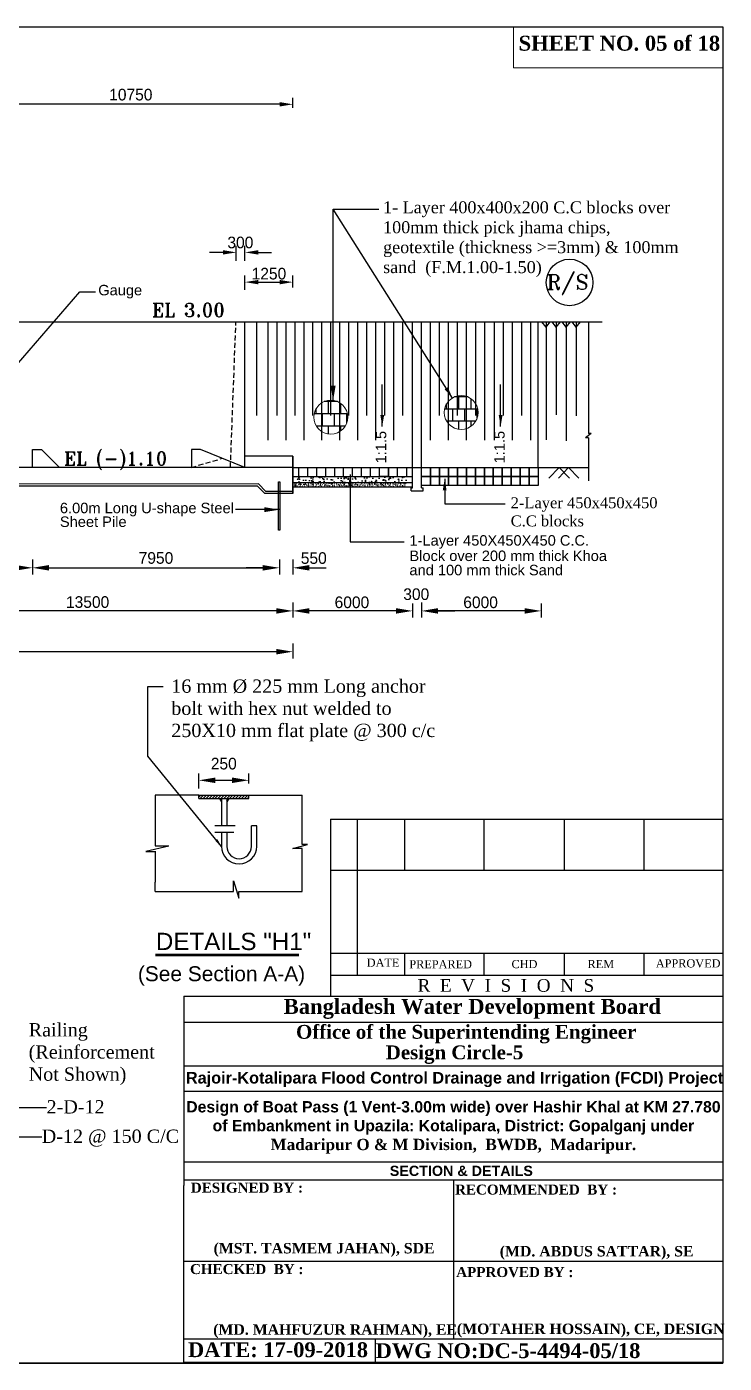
# Model space of a CAD drawing. Extents: x -1206532 to 786809, y -4288605 to 172932.
# Drawn here: x -712299 to -691318, y -4259111 to -4218882 of the extents above; entities that cross this region are included whole.
import ezdxf

# ---------------------------------------------------------------- set-up
doc = ezdxf.new("R2010")
doc.units = 0
doc.header["$LTSCALE"] = 300
doc.header["$MEASUREMENT"] = 0
doc.linetypes.add('DASHED', pattern=[0.75, 0.5, -0.25])
doc.layers.get('0').update_dxf_attribs({"linetype": 'CONTINUOUS'})
doc.layers.get('DEFPOINTS').update_dxf_attribs({"linetype": 'CONTINUOUS'})
for name, color, linetype, lineweight in [('Left Bank Profile', 7, 'CONTINUOUS', 25), ('Other line', 7, 'CONTINUOUS', 15), ('Text 20', 7, 'CONTINUOUS', 15)]:
    doc.layers.add(name, color=color, linetype=linetype, lineweight=lineweight)
doc.layers.add('LINE', color=7, linetype='CONTINUOUS')
doc.styles.add('Arial-20', font='ARIAL_0.TTF')
doc.styles.add('Arial-200', font='ARIAL_0.TTF')
doc.styles.add('BIG', font='ROMANT.SHX')
doc.styles.add('SMALL', font='ROMANS.SHX')
doc.dimstyles.new('3', dxfattribs={"dimtxt": 225, "dimasz": 350, "dimexe": 100, "dimexo": 25, "dimgap": 9, "dimtad": 0, "dimdec": 0, "dimzin": 0, "dimdsep": 46, "dimtxsty": 'Standard', "dimcen": 0, "dimclrd": 5, "dimclre": 6, "dimclrt": 1, "dimadec": 0, "dimazin": 0, "dimtfac": 1, "dimtdec": 0, "dimtofl": 0, "dimtmove": 2, "dimatfit": 3, "dimfxl": 1, "dimtolj": 1, "dimtzin": 0, "dimarcsym": 0})
doc.dimstyles.new('ISO-25', dxfattribs={"dimtxt": 2.5, "dimasz": 2.5, "dimexe": 1.25, "dimexo": 0.625, "dimtad": 1, "dimtxsty": 'Standard', "dimcen": 2.5, "dimadec": 0, "dimazin": 0, "dimtfac": 1, "dimtmove": 0, "dimatfit": 3, "dimfxl": 1, "dimarcsym": 0})

# ---------------------------------------------------------------- blocks, each defined once
blk = doc.blocks.new('*D187')
at = {"layer": 'DEFPOINTS', "color": 0, "lineweight": 30}
for p in [(-704295, -4236140), (-716445, -4236291), (-716445, -4236466)]:
    blk.add_point(p, dxfattribs=at)
at = {"layer": 'LINE', "color": 7, "lineweight": -2}
for p, q in [((-716445, -4236296), (-716445, -4236666)), ((-704795, -4236466), (-715945, -4236466)), ((-704295, -4236216), (-704295, -4236666))]:
    blk.add_line(p, q, dxfattribs=at)
at = {"layer": 'LINE', "color": 7, "lineweight": 30}
for points in [[(-715945, -4236383), (-715945, -4236549), (-716445, -4236466)], [(-704795, -4236383), (-704795, -4236549), (-704295, -4236466)]]:
    blk.add_solid(points, dxfattribs=at)
at = {"layer": 'LINE', "color": 7, "insert": (-710468, -4236201), "char_height": 350, "attachment_point": 5}
blk.add_mtext('\\A1;13500', dxfattribs=at)
blk = doc.blocks.new('*D195')
at = {"layer": 'DEFPOINTS', "color": 0, "lineweight": 30}
for p in [(-700695, -4236241), (-700695, -4236466), (-700425, -4236250)]:
    blk.add_point(p, dxfattribs=at)
at = {"layer": 'LINE', "color": 7, "lineweight": -2}
for p, q in [((-701195, -4236466), (-701695, -4236466)), ((-700695, -4236246), (-700695, -4236666)), ((-700425, -4236255), (-700425, -4236666)), ((-699925, -4236466), (-699425, -4236466))]:
    blk.add_line(p, q, dxfattribs=at)
at = {"layer": 'LINE', "color": 7, "lineweight": 30}
for points in [[(-701195, -4236383), (-701195, -4236549), (-700695, -4236466)], [(-699925, -4236383), (-699925, -4236549), (-700425, -4236466)]]:
    blk.add_solid(points, dxfattribs=at)
at = {"layer": 'LINE', "color": 7, "insert": (-700583, -4235964), "char_height": 350, "attachment_point": 5}
blk.add_mtext('\\A1;300', dxfattribs=at)
blk = doc.blocks.new('*D196')
at = {"layer": 'DEFPOINTS', "color": 0, "lineweight": 30}
for p in [(-704295, -4236140), (-704295, -4236466), (-700695, -4236241)]:
    blk.add_point(p, dxfattribs=at)
at = {"layer": 'LINE', "color": 7, "lineweight": -2}
for p, q in [((-704295, -4236216), (-704295, -4236666)), ((-701195, -4236466), (-703795, -4236466)), ((-700695, -4236246), (-700695, -4236666))]:
    blk.add_line(p, q, dxfattribs=at)
at = {"layer": 'LINE', "color": 7, "lineweight": 30}
for points in [[(-703795, -4236383), (-703795, -4236549), (-704295, -4236466)], [(-701195, -4236383), (-701195, -4236549), (-700695, -4236466)]]:
    blk.add_solid(points, dxfattribs=at)
at = {"layer": 'LINE', "color": 7, "insert": (-702518, -4236208), "char_height": 350, "attachment_point": 5}
blk.add_mtext('\\A1;6000', dxfattribs=at)
blk = doc.blocks.new('*D204')
at = {"layer": 'DEFPOINTS', "color": 0, "lineweight": 30}
for p in [(-714375, -4234834), (-712125, -4234797), (-712125, -4235168)]:
    blk.add_point(p, dxfattribs=at)
at = {"layer": 'LINE', "color": 7, "lineweight": -2}
for p, q in [((-714375, -4234918), (-714375, -4235368)), ((-712125, -4234918), (-712125, -4235368)), ((-713875, -4235168), (-712625, -4235168))]:
    blk.add_line(p, q, dxfattribs=at)
at = {"layer": 'LINE', "color": 7, "lineweight": 30}
for points in [[(-713875, -4235085), (-713875, -4235252), (-714375, -4235168)], [(-712625, -4235085), (-712625, -4235252), (-712125, -4235168)]]:
    blk.add_solid(points, dxfattribs=at)
at = {"layer": 'LINE', "color": 7, "insert": (-713250, -4234877), "char_height": 350, "attachment_point": 5}
blk.add_mtext('\\A1;3000', dxfattribs=at)
blk = doc.blocks.new('*D205')
at = {"layer": 'DEFPOINTS', "color": 0, "lineweight": 30}
for p in [(-712125, -4234797), (-704700, -4234868), (-704700, -4235168)]:
    blk.add_point(p, dxfattribs=at)
at = {"layer": 'LINE', "color": 7, "lineweight": -2}
for p, q in [((-712125, -4234918), (-712125, -4235368)), ((-704700, -4234918), (-704700, -4235368)), ((-711625, -4235168), (-705200, -4235168))]:
    blk.add_line(p, q, dxfattribs=at)
at = {"layer": 'LINE', "color": 7, "lineweight": 30}
for points in [[(-711625, -4235085), (-711625, -4235252), (-712125, -4235168)], [(-705200, -4235085), (-705200, -4235252), (-704700, -4235168)]]:
    blk.add_solid(points, dxfattribs=at)
at = {"layer": 'LINE', "color": 7, "insert": (-708412, -4234874), "char_height": 350, "attachment_point": 5}
blk.add_mtext('\\A1;7950', dxfattribs=at)
blk = doc.blocks.new('*D208')
at = {"layer": 'DEFPOINTS', "color": 0, "lineweight": 30}
for p in [(-704700, -4234709), (-704295, -4234682), (-704295, -4235168)]:
    blk.add_point(p, dxfattribs=at)
at = {"layer": 'LINE', "color": 7, "lineweight": -2}
for p, q in [((-704700, -4234918), (-704700, -4235368)), ((-704295, -4234918), (-704295, -4235368)), ((-705200, -4235168), (-705700, -4235168)), ((-703795, -4235168), (-703295, -4235168))]:
    blk.add_line(p, q, dxfattribs=at)
at = {"layer": 'LINE', "color": 7, "lineweight": 30}
for points in [[(-705200, -4235085), (-705200, -4235252), (-704700, -4235168)], [(-703795, -4235085), (-703795, -4235252), (-704295, -4235168)]]:
    blk.add_solid(points, dxfattribs=at)
at = {"layer": 'LINE', "color": 7, "insert": (-703665, -4234877), "char_height": 350, "attachment_point": 5}
blk.add_mtext('\\A1;550', dxfattribs=at)
blk = doc.blocks.new('*D210')
at = {"layer": 'DEFPOINTS', "color": 0, "lineweight": 30}
for p in [(-737527, -4236666), (-704295, -4237131), (-737527, -4237693)]:
    blk.add_point(p, dxfattribs=at)
at = {"layer": 'LINE', "color": 7, "lineweight": -2}
for p, q in [((-737527, -4237443), (-737527, -4237893)), ((-704795, -4237693), (-737027, -4237693)), ((-704295, -4237443), (-704295, -4237893))]:
    blk.add_line(p, q, dxfattribs=at)
at = {"layer": 'LINE', "color": 7, "lineweight": 30}
for points in [[(-737027, -4237609), (-737027, -4237776), (-737527, -4237693)], [(-704795, -4237609), (-704795, -4237776), (-704295, -4237693)]]:
    blk.add_solid(points, dxfattribs=at)
at = {"layer": 'LINE', "color": 7, "insert": (-720303, -4237428), "char_height": 350, "attachment_point": 5}
blk.add_mtext('\\A1;37840', dxfattribs=at)
blk = doc.blocks.new('*X129')
at = {"color": 0}
for p, q in [((19840, 640), (19840, 912)), ((19924, 960), (20274, 960)), ((20000, 960), (20000, 985)), ((20160, 640), (20160, 960)), ((20480, 640), (20480, 781)), ((19664, 640), (20535, 640)), ((19680, 403), (19680, 640)), ((20000, 320), (20000, 640)), ((20320, 320), (20320, 640)), ((19720, 320), (20479, 320)), ((19840, 190), (19840, 320)), ((20160, 111), (20160, 320))]:
    blk.add_line(p, q, dxfattribs=at)
blk = doc.blocks.new('*X128')
at = {"color": 0}
for p, q in [((3676, -6321), (3725, -6271)), ((3676, -6312), (3717, -6271)), ((3676, -6303), (3708, -6271)), ((3676, -6294), (3699, -6271)), ((3676, -6285), (3690, -6271)), ((3676, -6276), (3681, -6271)), ((3676, -6329), (3732, -6273)), ((3676, -6338), (3718, -6296)), ((3676, -6347), (3704, -6319)), ((3676, -6356), (3690, -6342))]:
    blk.add_line(p, q, dxfattribs=at)
blk = doc.blocks.new('*D233')
at = {"layer": 'DEFPOINTS', "color": 0, "lineweight": 30}
for p in [(-705622, -4241564), (-705622, -4241665), (-707122, -4241830)]:
    blk.add_point(p, dxfattribs=at)
at = {"layer": 'LINE', "color": 7, "lineweight": -2}
for p, q in [((-707122, -4241814), (-707122, -4241364)), ((-705622, -4241660), (-705622, -4241364)), ((-706622, -4241564), (-706122, -4241564))]:
    blk.add_line(p, q, dxfattribs=at)
at = {"layer": 'LINE', "color": 7, "lineweight": 30}
for points in [[(-706622, -4241481), (-706622, -4241647), (-707122, -4241564)], [(-706122, -4241481), (-706122, -4241647), (-705622, -4241564)]]:
    blk.add_solid(points, dxfattribs=at)
at = {"layer": 'LINE', "color": 7, "lineweight": 30, "insert": (-706372, -4241064), "char_height": 350, "attachment_point": 5}
blk.add_mtext('\\A1;250', dxfattribs=at)
blk = doc.blocks.new('*X127')
at = {"color": 0, "linetype": 'Continuous'}
for p, q in [((119120, 232080), (119175, 232135)), ((119163, 232035), (119263, 232135)), ((119251, 232035), (119351, 232135)), ((119340, 232035), (119440, 232135)), ((119428, 232035), (119528, 232135)), ((119517, 232035), (119617, 232135)), ((119605, 232035), (119705, 232135)), ((119693, 232035), (119793, 232135)), ((119782, 232035), (119882, 232135)), ((119870, 232035), (119970, 232135)), ((119959, 232035), (120059, 232135)), ((120047, 232035), (120147, 232135)), ((120135, 232035), (120235, 232135)), ((120224, 232035), (120324, 232135)), ((120312, 232035), (120412, 232135)), ((120401, 232035), (120501, 232135)), ((120489, 232035), (120589, 232135)), ((120577, 232035), (120620, 232078))]:
    blk.add_line(p, q, dxfattribs=at)
blk = doc.blocks.new('*D235')
at = {"layer": 'DEFPOINTS', "color": 0, "lineweight": 30}
for p in [(-700425, -4236140), (-700425, -4236466), (-696825, -4236241)]:
    blk.add_point(p, dxfattribs=at)
at = {"layer": 'LINE', "color": 7, "lineweight": -2}
for p, q in [((-700425, -4236216), (-700425, -4236666)), ((-697325, -4236466), (-699925, -4236466)), ((-696825, -4236246), (-696825, -4236666))]:
    blk.add_line(p, q, dxfattribs=at)
at = {"layer": 'LINE', "color": 7, "lineweight": 30}
for points in [[(-699925, -4236383), (-699925, -4236549), (-700425, -4236466)], [(-697325, -4236383), (-697325, -4236549), (-696825, -4236466)]]:
    blk.add_solid(points, dxfattribs=at)
at = {"layer": 'LINE', "color": 7, "insert": (-698648, -4236208), "char_height": 350, "attachment_point": 5}
blk.add_mtext('\\A1;6000', dxfattribs=at)
blk = doc.blocks.new('*D171')
at = {"layer": 'DEFPOINTS', "color": 0, "lineweight": 30}
for p in [(-705998, -4225674), (-705998, -4225959), (-705734, -4225945)]:
    blk.add_point(p, dxfattribs=at)
at = {"layer": 'LINE', "color": 7, "lineweight": -2}
for p, q in [((-706398, -4225674), (-706798, -4225674)), ((-705998, -4225924), (-705998, -4225474)), ((-705734, -4225924), (-705734, -4225474)), ((-705334, -4225674), (-704934, -4225674))]:
    blk.add_line(p, q, dxfattribs=at)
at = {"layer": 'LINE', "color": 7, "lineweight": 30}
for points in [[(-706398, -4225607), (-706398, -4225740), (-705998, -4225674)], [(-705334, -4225607), (-705334, -4225740), (-705734, -4225674)]]:
    blk.add_solid(points, dxfattribs=at)
at = {"layer": 'LINE', "color": 7, "insert": (-705873, -4225378), "char_height": 350, "attachment_point": 5}
blk.add_mtext('\\A1;300', dxfattribs=at)
blk = doc.blocks.new('*D172')
at = {"layer": 'DEFPOINTS', "color": 0, "lineweight": 30}
for p in [(-705734, -4226805), (-704295, -4226569), (-704295, -4226737)]:
    blk.add_point(p, dxfattribs=at)
at = {"layer": 'LINE', "color": 7, "lineweight": -2}
for p, q in [((-705734, -4226800), (-705734, -4226369)), ((-704295, -4226732), (-704295, -4226369)), ((-705334, -4226569), (-704695, -4226569))]:
    blk.add_line(p, q, dxfattribs=at)
at = {"layer": 'LINE', "color": 7, "lineweight": 30}
for points in [[(-705334, -4226503), (-705334, -4226636), (-705734, -4226569)], [(-704695, -4226503), (-704695, -4226636), (-704295, -4226569)]]:
    blk.add_solid(points, dxfattribs=at)
at = {"layer": 'LINE', "color": 7, "insert": (-705014, -4226316), "char_height": 350, "attachment_point": 5}
blk.add_mtext('\\A1;1250', dxfattribs=at)
blk = doc.blocks.new('*D174')
at = {"layer": 'DEFPOINTS', "color": 0, "lineweight": 30}
for p in [(-713810, -4221217), (-713810, -4221332), (-704295, -4221332)]:
    blk.add_point(p, dxfattribs=at)
at = {"layer": 'LINE', "color": 7, "lineweight": -2}
for p, q in [((-713810, -4221327), (-713810, -4221017)), ((-704695, -4221217), (-713410, -4221217)), ((-704295, -4221327), (-704295, -4221017))]:
    blk.add_line(p, q, dxfattribs=at)
at = {"layer": 'LINE', "color": 7, "lineweight": 30}
for points in [[(-713410, -4221150), (-713410, -4221283), (-713810, -4221217)], [(-704695, -4221150), (-704695, -4221283), (-704295, -4221217)]]:
    blk.add_solid(points, dxfattribs=at)
at = {"layer": 'LINE', "color": 7, "lineweight": 20, "insert": (-709168, -4220927), "char_height": 350, "attachment_point": 5}
blk.add_mtext('\\A1;10750', dxfattribs=at)

msp = doc.modelspace()

# ---------------------------------------------------------------- hatches: boundary and pattern name
at = {"layer": 'LINE'}
h = msp.add_hatch(dxfattribs=at)
h.set_pattern_fill('AR-CONC', color=256, scale=45, angle=135, style=0)
h.set_pattern_definition([(185, (-638162.2, -4350355.56), (-208.2632, 248.1984), [33.75, -371.25]), (130, (-638162.2, -4350355.56), (-195.1957, -283.4965), [27, -297]), (235.4514, (-638179.55, -4350334.88), (-403.4589, -35.29776), [28.6831, -315.51395]), (181.1842, (-638225.83, -4350419.2), (-286.9262, 392.2619), [50.625, -556.875]), (231.6356, (-638249.74, -4350386.5), (-607.3703, -12.5546), [43.0246, -473.2708]), (126.1842, (-638225.83, -4350419.2), (-607.3703, -12.555), [40.5, -445.5]), (156, (-638241.74, -4350371.47), (-61.8221, 318.0472), [33.75, -371.25]), (101, (-638241.74, -4350371.47), (-308.1638, -153.3189), [27, -297]), (206.4514, (-638246.9, -4350344.96), (-369.9858, 164.7286), [28.6831, -315.51395]), (172.5, (-638162.19, -4350355.56), (-109.79542, -102.05693), [0, -293.4, 0, -301.5, 0, -298.125]), (142.5, (-638162.2, -4350355.56), (-209.20925, -41.79282), [0, -171.9, 0, -286.65, 0, -113.625]), (102.5, (-638091.23, -4350426.52), (-162.68434, 177.03818), [0, -112.5, 0, -351, 0, -465.75]), (92.5, (-638059.41, -4350458.34), (-217.4219, 153.7155), [0, -146.25, 0, -233.1, 0, -330.75])])
h.paths.add_polyline_path([(-700874.518, -4232416.433), (-704294.518, -4232416.433), (-704294.518, -4232596.433), (-700874.518, -4232596.433)])
h = msp.add_hatch(dxfattribs=at)
h.set_pattern_fill('AR-SAND', color=256, scale=45, angle=135, style=0)
h.set_pattern_definition([(172.5, (-638162.19, -4350355.56), (-59.30672, -63.315593), [0, -68.4, 0, -76.5, 0, -73.125]), (142.5, (-638162.19, -4350355.56), (-146.11409, -33.48619), [0, -36.9, 0, -61.65, 0, -23.625]), (102.5, (-638123.05, -4350394.7), (-99.271457, 98.911317), [0, -22.5, 0, -81, 0, -105.75]), (92.5, (-638123.05, -4350394.7), (-123.58183, 67.7269), [0, -11.25, 0, -53.1, 0, -60.75])])
h.paths.add_polyline_path([(-700874.518, -4232596.433), (-704294.518, -4232596.433), (-704294.518, -4232731.433), (-700874.518, -4232731.433)])

# ---------------------------------------------------------------- linework, layer by layer
for p, q in [((-712124.518, -4231606.433), (-711854.518, -4231606.433)), ((-707073.989, -4231606.433), (-707343.989, -4231606.433)), ((-704294.518, -4232146.433), (-714374.518, -4232146.433)), ((-704294.518, -4231808.933), (-705733.845, -4231808.933)), ((-705329.518, -4232641.433), (-714374.518, -4232648.366)), ((-705357.477, -4232708.933), (-714374.518, -4232708.933)), ((-704294.518, -4232933.933), (-705132.477, -4232933.933)), ((-704294.518, -4232866.433), (-705104.518, -4232866.433))]:
    msp.add_line(p, q)
at = {"linetype": 'Continuous', "lineweight": 30}
for p, q in [((-707122.04, -4242012.134), (-708431.04, -4242012.134)), ((-708431.04, -4242012.134), (-708431.04, -4243533.134)), ((-707122.04, -4242112.134), (-707122.04, -4242012.134)), ((-707122.04, -4242012.134), (-705622.04, -4242012.134)), ((-707122.04, -4242112.134), (-705622.04, -4242112.134)), ((-705622.04, -4242112.134), (-705622.04, -4242012.134)), ((-705622.04, -4242012.134), (-704016.04, -4242012.134)), ((-704016.04, -4243492.134), (-704016.04, -4242012.134)), ((-706636.521, -4242926.134), (-706028.521, -4242926.134)), ((-705380.521, -4242933.134), (-705540.521, -4242933.134)), ((-706636.521, -4243128.134), (-706069.521, -4243128.134)), ((-708026.04, -4243545.461), (-708714.04, -4243707.461)), ((-708714.04, -4243707.461), (-708431.04, -4243707.461)), ((-708431.04, -4243533.134), (-708026.04, -4243533.134)), ((-708431.04, -4243695.134), (-708431.04, -4243938.134)), ((-704299.04, -4243614.134), (-703854.04, -4243492.134)), ((-704016.04, -4243614.134), (-704299.04, -4243614.134)), ((-703854.04, -4243492.134), (-704016.04, -4243492.134)), ((-704016.04, -4244909.134), (-704016.04, -4243614.134)), ((-708431.04, -4244909.134), (-708431.04, -4244629.134)), ((-706082.04, -4244585.134), (-705920.04, -4245111.134)), ((-706082.04, -4244909.134), (-706082.04, -4244585.134)), ((-708431.04, -4244909.134), (-706082.04, -4244909.134)), ((-705920.04, -4245111.134), (-705920.04, -4244909.134)), ((-705920.04, -4244909.134), (-704016.04, -4244909.134))]:
    msp.add_line(p, q, dxfattribs=at)
at = {"lineweight": 30}
for p, q in [((-706503.031, -4242110.119), (-706436.604, -4242207.707)), ((-706220.307, -4242107.476), (-706282.826, -4242208.967)), ((-708431.04, -4243938.134), (-708431.04, -4244629.134))]:
    msp.add_line(p, q, dxfattribs=at)
at = {"linetype": 'Continuous', "lineweight": 30}
for points in [[(-706440.521, -4242112.134), (-706440.521, -4242926.134, 1)], [(-706280.521, -4242112.134), (-706280.521, -4242926.134, 1)]]:
    msp.add_lwpolyline(points, format="xyb", dxfattribs=at)
at = {"color": 0, "linetype": 'ByBlock', "lineweight": 9}
for centre in [(-703152.767, -4230634.903), (-699231.497, -4230493.261)]:
    msp.add_circle(centre, 510.106, dxfattribs=at)
at = {"layer": 'Left Bank Profile'}
msp.add_lwpolyline([(-724012.295, -4259111.319), (-691359.788, -4259111.319)], dxfattribs=at)
at = {"layer": 'LINE', "linetype": 'DASHED'}
for p, q in [((-706171.392, -4232146.433), (-706006.649, -4227759.499)), ((-707343.989, -4232146.433), (-706410.997, -4231872.464))]:
    msp.add_line(p, q, dxfattribs=at)
at = {"layer": 'LINE'}
for p, q in [((-705733.845, -4232146.433), (-705733.845, -4227759.499)), ((-705386.176, -4227759.499), (-705386.176, -4230579.325)), ((-705048.703, -4227759.499), (-705048.703, -4231328.869)), ((-704778.703, -4227759.499), (-704778.703, -4230579.325)), ((-704508.703, -4227759.499), (-704508.703, -4231328.869)), ((-704238.703, -4227759.499), (-704238.703, -4230579.325)), ((-703968.703, -4227759.499), (-703968.703, -4231328.869)), ((-703698.703, -4227759.499), (-703698.703, -4230579.325)), ((-703428.703, -4227759.499), (-703428.703, -4231328.869)), ((-703158.703, -4227759.499), (-703158.703, -4230579.325)), ((-702888.703, -4227759.499), (-702888.703, -4231328.869)), ((-702618.703, -4227759.499), (-702618.703, -4230579.325)), ((-702348.703, -4227759.499), (-702348.703, -4231328.869)), ((-702078.703, -4227759.499), (-702078.703, -4230579.325)), ((-701808.703, -4227759.499), (-701808.703, -4231328.869)), ((-701538.703, -4227759.499), (-701538.703, -4230579.325)), ((-701268.703, -4227759.499), (-701268.703, -4231328.869)), ((-700998.703, -4227759.499), (-700998.703, -4230579.325)), ((-700694.518, -4232761.319), (-700694.518, -4227759.499)), ((-700424.518, -4232761.319), (-700424.518, -4227759.499)), ((-700162.643, -4227759.499), (-700162.643, -4231328.869)), ((-699892.643, -4227759.499), (-699892.643, -4230579.325)), ((-699622.643, -4227759.499), (-699622.643, -4231328.869)), ((-699352.643, -4227759.499), (-699352.643, -4230579.325)), ((-699082.643, -4227759.499), (-699082.643, -4231328.869)), ((-698800.381, -4227759.499), (-698800.381, -4230579.325)), ((-698530.381, -4227759.499), (-698530.381, -4231328.869)), ((-698235.543, -4227759.499), (-698235.543, -4231328.869)), ((-697965.543, -4227759.499), (-697965.543, -4230579.325)), ((-697695.543, -4227759.499), (-697695.543, -4231328.869)), ((-697413.281, -4227759.499), (-697413.281, -4230579.325)), ((-697143.281, -4227759.499), (-697143.281, -4231328.869)), ((-696679.781, -4227924.016), (-696800.341, -4227759.499)), ((-696679.781, -4227759.499), (-696679.781, -4231317.148)), ((-696679.781, -4227924.016), (-696550.519, -4227759.499)), ((-696369.975, -4227924.016), (-696490.535, -4227759.499)), ((-696369.975, -4227759.499), (-696369.975, -4230567.295)), ((-696369.975, -4227924.016), (-696240.713, -4227759.499)), ((-696069.975, -4227924.016), (-696190.535, -4227759.499)), ((-696069.975, -4227759.499), (-696069.975, -4231343.929)), ((-696069.975, -4227924.016), (-695940.713, -4227759.499)), ((-695769.975, -4227924.016), (-695890.535, -4227759.499)), ((-695769.975, -4227759.499), (-695769.975, -4230594.076)), ((-695769.975, -4227924.016), (-695640.713, -4227759.499)), ((-695397.912, -4227759.499), (-695397.912, -4231127.67)), ((-695323.3, -4231127.67), (-695493.841, -4231255.445)), ((-695397.912, -4231255.445), (-695493.841, -4231255.445)), ((-695323.3, -4231127.67), (-695397.912, -4231127.67)), ((-695397.912, -4231255.445), (-695397.912, -4232546.62)), ((-712124.518, -4232146.433), (-712124.518, -4231606.433)), ((-711854.518, -4231606.433), (-711314.518, -4232146.433)), ((-707343.989, -4231606.433), (-707343.989, -4232146.433)), ((-705733.845, -4232144.176), (-707073.989, -4231606.433)), ((-704294.518, -4232933.933), (-704294.518, -4231808.933)), ((-704294.518, -4231808.933), (-704294.518, -4232933.933)), ((-704294.518, -4232146.433), (-700694.518, -4232146.433)), ((-704116.513, -4232416.433), (-704116.513, -4232146.433)), ((-703846.513, -4232416.433), (-703846.513, -4232146.433)), ((-703576.513, -4232416.433), (-703576.513, -4232146.433)), ((-703306.513, -4232416.433), (-703306.513, -4232146.433)), ((-703036.513, -4232416.433), (-703036.513, -4232146.433)), ((-702766.513, -4232416.433), (-702766.513, -4232146.433)), ((-702496.513, -4232416.433), (-702496.513, -4232146.433)), ((-702226.513, -4232416.433), (-702226.513, -4232146.433)), ((-701956.513, -4232416.433), (-701956.513, -4232146.433)), ((-701686.513, -4232416.433), (-701686.513, -4232146.433)), ((-701416.513, -4232416.433), (-701416.513, -4232146.433)), ((-701146.513, -4232416.433), (-701146.513, -4232146.433)), ((-700874.518, -4232146.433), (-700874.518, -4232416.433)), ((-700424.518, -4232416.433), (-700424.518, -4232146.433)), ((-700424.518, -4232146.433), (-696914.518, -4232146.433)), ((-697184.518, -4232146.433), (-695404.744, -4232146.433)), ((-696284.168, -4232146.433), (-696589.864, -4232465.696)), ((-696002.183, -4232146.433), (-696307.88, -4232465.696)), ((-696284.168, -4232146.433), (-695969.347, -4232465.696)), ((-696002.183, -4232146.433), (-695687.363, -4232465.696)), ((-704294.518, -4232416.433), (-700694.518, -4232416.433)), ((-705357.477, -4232708.933), (-705132.477, -4232933.933)), ((-705329.518, -4232641.433), (-705104.518, -4232866.433)), ((-704294.518, -4232596.433), (-700694.518, -4232596.433)), ((-704294.518, -4232731.433), (-700694.518, -4232731.433)), ((-700739.518, -4232851.319), (-700739.518, -4232761.319)), ((-700739.518, -4232761.319), (-700694.518, -4232761.319)), ((-700739.518, -4232851.319), (-700379.518, -4232851.319)), ((-700424.518, -4232761.319), (-700379.518, -4232761.319)), ((-700379.518, -4232851.319), (-700379.518, -4232761.319))]:
    msp.add_line(p, q, dxfattribs=at)
at = {"layer": 'LINE', "lineweight": 30}
msp.add_line((-708660.045, -4238742.433), (-708193.259, -4238742.433), dxfattribs=at)
at = {"layer": 'LINE', "lineweight": 25}
for p, q in [((-703158.425, -4242738.321), (-691359.788, -4242738.321)), ((-703158.425, -4242738.321), (-703158.425, -4248061.748)), ((-702363.549, -4242738.321), (-702363.549, -4247429.461)), ((-702363.549, -4242738.321), (-702363.549, -4247429.461)), ((-702363.549, -4242738.321), (-702363.549, -4247429.461)), ((-702363.549, -4242738.321), (-702363.549, -4247429.461)), ((-700935.531, -4242763.578), (-700935.531, -4244272.391)), ((-698540.27, -4244272.391), (-698540.27, -4242738.183)), ((-696126.918, -4244272.391), (-696126.918, -4242738.183)), ((-693723.183, -4244272.391), (-693723.183, -4242759.677)), ((-693644.403, -4242738.321), (-691359.788, -4242738.321)), ((-703158.425, -4244272.391), (-691479.176, -4244272.391)), ((-702327.128, -4244272.391), (-691359.788, -4244272.391)), ((-703158.425, -4246762.474), (-691479.176, -4246762.474)), ((-702327.128, -4246762.474), (-691359.788, -4246762.474)), ((-702327.128, -4246762.474), (-691479.176, -4246762.474)), ((-702327.128, -4246762.474), (-691479.176, -4246762.474)), ((-700935.531, -4246762.474), (-700935.531, -4247429.461)), ((-698540.27, -4247431.018), (-698540.27, -4246762.474)), ((-696126.918, -4247431.018), (-696126.918, -4246762.474)), ((-693723.183, -4247427.344), (-693723.183, -4246762.474)), ((-703158.425, -4247429.461), (-691479.176, -4247429.461)), ((-702327.128, -4247429.461), (-691359.788, -4247429.461)), ((-702327.128, -4247429.461), (-691479.176, -4247429.461)), ((-702327.128, -4247429.461), (-691479.176, -4247429.461)), ((-707571.311, -4248061.748), (-691359.788, -4248061.748)), ((-707571.311, -4248061.748), (-707571.311, -4253762.892)), ((-691359.788, -4248158.554), (-691359.788, -4259086.319)), ((-707571.311, -4248848.909), (-691359.788, -4248848.909)), ((-707571.311, -4250154.573), (-691359.788, -4250154.573)), ((-707571.311, -4250154.573), (-691359.788, -4250154.573)), ((-707571.311, -4250154.573), (-691359.788, -4250154.573)), ((-707571.311, -4250154.573), (-691359.788, -4250154.573)), ((-707571.311, -4250924.958), (-691359.788, -4250924.958)), ((-707571.311, -4250924.958), (-691359.788, -4250924.958)), ((-707571.311, -4250924.958), (-691359.788, -4250924.958)), ((-707571.311, -4250924.958), (-691359.788, -4250924.958)), ((-707571.311, -4253044.287), (-691359.788, -4253044.287)), ((-707571.311, -4253593.469), (-691359.788, -4253593.469)), ((-707571.311, -4259086.319), (-707571.311, -4253762.892)), ((-699465.549, -4253593.469), (-699465.549, -4258376.781)), ((-707571.311, -4256042.502), (-691359.788, -4256042.502)), ((-707571.311, -4258376.781), (-691359.788, -4258376.781)), ((-704348.783, -4258376.781), (-691359.788, -4258376.781)), ((-704348.783, -4258376.781), (-691359.788, -4258376.781)), ((-704348.783, -4258376.781), (-691359.788, -4258376.781)), ((-701817.513, -4258376.781), (-701817.513, -4259092.485)), ((-691359.788, -4259086.319), (-707571.311, -4259086.319)), ((-694658.276, -4259086.319), (-693577.298, -4259086.319))]:
    msp.add_line(p, q, dxfattribs=at)
at = {"layer": 'LINE'}
for points in [[(-691359.788, -4259111.319), (-748250.217, -4259111.319), (-748250.217, -4218881.659), (-691359.788, -4218881.659)], [(-701686.513, -4232146.433), (-701416.513, -4232146.433), (-701416.513, -4232416.433), (-701686.513, -4232416.433)], [(-700424.518, -4232146.433), (-700154.518, -4232146.433), (-700154.518, -4232416.433), (-700424.518, -4232416.433)], [(-700154.518, -4232146.433), (-699884.518, -4232146.433), (-699884.518, -4232416.433), (-700154.518, -4232416.433)], [(-699884.518, -4232146.433), (-699614.518, -4232146.433), (-699614.518, -4232416.433), (-699884.518, -4232416.433)], [(-699614.518, -4232146.433), (-699344.518, -4232146.433), (-699344.518, -4232416.433), (-699614.518, -4232416.433)], [(-699344.518, -4232146.433), (-699074.518, -4232146.433), (-699074.518, -4232416.433), (-699344.518, -4232416.433)], [(-699074.518, -4232146.433), (-698804.518, -4232146.433), (-698804.518, -4232416.433), (-699074.518, -4232416.433)], [(-698804.518, -4232146.433), (-698534.518, -4232146.433), (-698534.518, -4232416.433), (-698804.518, -4232416.433)], [(-698534.518, -4232146.433), (-698264.518, -4232146.433), (-698264.518, -4232416.433), (-698534.518, -4232416.433)], [(-698264.518, -4232146.433), (-697994.518, -4232146.433), (-697994.518, -4232416.433), (-698264.518, -4232416.433)], [(-697994.518, -4232146.433), (-697724.518, -4232146.433), (-697724.518, -4232416.433), (-697994.518, -4232416.433)], [(-697724.518, -4232146.433), (-697454.518, -4232146.433), (-697454.518, -4232416.433), (-697724.518, -4232416.433)], [(-697454.518, -4232146.433), (-697184.518, -4232146.433), (-697184.518, -4232416.433), (-697454.518, -4232416.433)], [(-697184.518, -4232146.433), (-696914.518, -4232146.433), (-696914.518, -4232416.433), (-697184.518, -4232416.433)], [(-700424.518, -4232416.433), (-700154.518, -4232416.433), (-700154.518, -4232686.433), (-700424.518, -4232686.433)], [(-700154.518, -4232416.433), (-699884.518, -4232416.433), (-699884.518, -4232686.433), (-700154.518, -4232686.433)], [(-699884.518, -4232416.433), (-699614.518, -4232416.433), (-699614.518, -4232686.433), (-699884.518, -4232686.433)], [(-699614.518, -4232416.433), (-699344.518, -4232416.433), (-699344.518, -4232686.433), (-699614.518, -4232686.433)], [(-699344.518, -4232416.433), (-699074.518, -4232416.433), (-699074.518, -4232686.433), (-699344.518, -4232686.433)], [(-699074.518, -4232416.433), (-698804.518, -4232416.433), (-698804.518, -4232686.433), (-699074.518, -4232686.433)], [(-698804.518, -4232416.433), (-698534.518, -4232416.433), (-698534.518, -4232686.433), (-698804.518, -4232686.433)], [(-698534.518, -4232416.433), (-698264.518, -4232416.433), (-698264.518, -4232686.433), (-698534.518, -4232686.433)], [(-698264.518, -4232416.433), (-697994.518, -4232416.433), (-697994.518, -4232686.433), (-698264.518, -4232686.433)], [(-697994.518, -4232416.433), (-697724.518, -4232416.433), (-697724.518, -4232686.433), (-697994.518, -4232686.433)], [(-697724.518, -4232416.433), (-697454.518, -4232416.433), (-697454.518, -4232686.433), (-697724.518, -4232686.433)], [(-697454.518, -4232416.433), (-697184.518, -4232416.433), (-697184.518, -4232686.433), (-697454.518, -4232686.433)], [(-697184.518, -4232416.433), (-696914.518, -4232416.433), (-696914.518, -4232686.433), (-697184.518, -4232686.433)], [(-704729.305, -4232578.226), (-704685.325, -4232578.226), (-704685.325, -4234034.838), (-704729.305, -4234034.838)]]:
    msp.add_lwpolyline(points, close=True, dxfattribs=at)
at = {"layer": 'LINE', "lineweight": 9}
msp.add_lwpolyline([(-691359.788, -4218881.659), (-697654.28, -4218881.659), (-697654.28, -4220116.386), (-691359.788, -4220116.386)], close=True, dxfattribs=at)
at = {"layer": 'LINE', "lineweight": 30}
for points in [[(-706440.521, -4243128.134), (-706440.521, -4243553.134, 1), (-705380.521, -4243553.134), (-705380.521, -4242933.134)], [(-706280.521, -4243128.134), (-706280.521, -4243553.134, 1), (-705540.521, -4243553.134), (-705540.521, -4242933.134)]]:
    msp.add_lwpolyline(points, format="xyb", dxfattribs=at)
at = {"layer": 'LINE', "lineweight": 30, "const_width": 75}
msp.add_lwpolyline([(-708426.976, -4246824.788), (-704110.978, -4246824.788)], dxfattribs=at)
at = {"layer": 'LINE'}
msp.add_circle((-695971.301, -4226578.671), 700.187, dxfattribs=at)
at = {"layer": 'Other line', "color": 0, "lineweight": 30}
for p, q in [((-713810.321, -4227759.499), (-694985.997, -4227759.499)), ((-696914.518, -4232146.433), (-696914.518, -4227759.499)), ((-700694.518, -4232146.433), (-700424.518, -4232146.433))]:
    msp.add_line(p, q, dxfattribs=at)

# ---------------------------------------------------------------- block references
at = {"color": 0, "linetype": 'ByBlock', "lineweight": 9, "xscale": -1.147500000195578, "yscale": 1.147499999962747, "zscale": 1.1475}
for p in [(-680088.951, -4231267.515), (-676167.681, -4231125.872)]:
    msp.add_blockref('*X129', p, dxfattribs=at)
at = {"linetype": 'Continuous', "lineweight": 30}
msp.add_blockref('*X127', (-826242.04, -4474147.134), dxfattribs=at)
at = {"lineweight": 30, "xscale": -1}
msp.add_blockref('*X128', (-702765.703, -4235842.018), dxfattribs=at)
at = {"lineweight": 30}
msp.add_blockref('*X128', (-709956.632, -4235840.759), dxfattribs=at)

# ---------------------------------------------------------------- texts
at = {"color": 0, "linetype": 'ByBlock', "lineweight": 20, "attachment_point": 1}
for s, insert, char_height, width in [('{\\fTimes New Roman|b0|i0|c0|p18;1- Layer 400x400x200 C.C blocks over 100mm thick pick jhama chips, geotextile (thickness >=3mm) & 100mm sand  (F.M.1.00-1.50) }', (-701579.749, -4224136.94), 360, 8988.09664), ('{\\fTimes New Roman|b0|i0|c0|p18;2-Layer 450x450x450 C.C blocks }', (-697741.787, -4233045.824), 328.05, 4447.84073)]:
    msp.add_mtext(s, dxfattribs=dict(at, insert=insert, char_height=char_height, width=width))
at = {"color": 0, "linetype": 'ByBlock', "lineweight": 30, "char_height": 400, "attachment_point": 1}
for s, insert, width in [('{\\fTimes New Roman|b0|i0|c0|p18;16 mm %%C 225 mm Long anchor bolt with hex nut welded to 250X10 mm flat plate @ 300 c/c}', (-707951.314, -4238529.227), 8461.88521), ('{\\fTimes New Roman|b0|i0|c0|p18;Railing\\P(Reinforcement\\PNot Shown)}', (-712239.587, -4248873.491), 9986.77405), ('{\\fTimes New Roman|b0|i0|c0|p18;2-D-12}', (-711702.843, -4251193.016), 9986.77405), ('{\\fTimes New Roman|b0|i0|c0|p18;D-12 @ 150 C/C}', (-711847.398, -4252077.447), 9986.77405)]:
    msp.add_mtext(s, dxfattribs=dict(at, insert=insert, width=width))
at = {"layer": 'LINE', "style": 'BIG'}
msp.add_text('R/S', height=450, dxfattribs=at).set_placement((-696659.078, -4226793.821))
at = {"layer": 'LINE', "lineweight": 30}
for s, height, style, p in [('DETAILS "H1"', 520, 'Arial-200', (-708414.359, -4246673.744)), ('(See Section A-A)', 450, 'Arial-20', (-708955.867, -4247611.043))]:
    msp.add_text(s, height=height, dxfattribs=dict(at, style=style)).set_placement(p)
at = {"layer": 'LINE', "insert": (-697503.255, -4219152.452), "char_height": 450, "width": 6371.15864, "attachment_point": 1, "style": 'SMALL'}
msp.add_mtext('{\\fTimes New Roman|b1|i0|c0|p18;SHEET NO. 05 of 18}', dxfattribs=at)
at = {"layer": 'LINE', "lineweight": 25, "attachment_point": 1}
for s, insert, char_height in [('{\\fTimes New Roman|b0|i0|c0|p18;DATE }', (-702072.068, -4246930.954), 244.06172), ('{\\fTimes New Roman|b0|i0|c0|p18;PREPARED\\fTimes New Roman|b1|i0|c0|p18; }', (-700791.174, -4246978.913), 244.06172), ('{\\fTimes New Roman|b0|i0|c0|p18;CHD}', (-697716.789, -4246973.781), 244.06172), ('{\\fTimes New Roman|b0|i0|c0|p18; REM }', (-695521.22, -4246973.781), 244.06172), ('{\\fTimes New Roman|b0|i0|c0|p18;APPROVED}', (-693377.434, -4246952.803), 244.06172), ('{\\fTimes New Roman|b0|i0|c0|p18;R  E  V  I  S  I  O  N  S}', (-700542.807, -4247547.04), 381.34645), ('{\\fTimes New Roman|b1|i0|c0|p18;DESIGNED BY :}', (-707364.471, -4253675.276), 300), ('{\\fTimes New Roman|b1|i0|c0|p18;RECOMMENDED  BY :}', (-699415.066, -4253733.115), 300), ('{\\fTimes New Roman|b1|i0|c0|p18;\\C0;(MST. TASMEM JAHAN), SDE}', (-706679.185, -4255489.75), 315), ('{\\fTimes New Roman|b1|i0|c0|p18;\\C0;(MD. ABDUS SATTAR), SE}', (-698071.535, -4255580.738), 315), ('{\\fTimes New Roman|b1|i0|c0|p18;CHECKED  BY :}', (-707386.762, -4256126.014), 300), ('{\\fTimes New Roman|b1|i0|c0|p18;APPROVED BY :}', (-699380.725, -4256215.464), 300), ('{\\fTimes New Roman|b1|i0|c0|p18;\\C0;(MOTAHER HOSSAIN), CE, DESIGN}', (-699361.788, -4257917.203), 315), ('{\\fTimes New Roman|b1|i0|c0|p18;\\C0;(MD. MAHFUZUR RAHMAN), EE}', (-706690.889, -4257937.214), 315), ('{\\fTimes New Roman|b1|i0|c0|p18;DATE: 17-09-2018}', (-707449.275, -4258480.401), 446.60367), ('{\\fTimes New Roman|b1|i0|c0|p18; DWG NO:DC-5-4494-05/18}', (-701972.833, -4258508.587), 446.60367)]:
    msp.add_mtext(s, dxfattribs=dict(at, insert=insert, char_height=char_height))
at = {"layer": 'LINE', "lineweight": 25, "attachment_point": 8}
for s, insert, char_height, width in [('{\\fTimes New Roman|b1|i0|c0|p18;Bangladesh Water Development Board}', (-698896.694, -4248745.798), 450, 17491.9019), ('{\\fTimes New Roman|b1|i0|c0|p18;Office of the Superintending Engineer}', (-699081.089, -4249483.549), 416.30601, 16649.04404), ('{\\fTimes New Roman|b1|i0|c0|p18;Design Circle-5}', (-699431.442, -4250101.406), 416.30601, 16649.04404), ('{\\fArial|b1|i0|c0|p34;Rajoir-Kotalipara Flood Control Drainage and Irrigation (FCDI) Project}', (-699430.579, -4250799.792), 350, 16242.9698), ('\\pt0.003896;{\\fArial|b1|i0|c0|p34;Design of Boat Pass (1 Vent-3.00m wide) over Hashir Khal at KM 27.780 of Embankment in Upazila: Kotalipara, District: Gopalganj under \\P\\ptz;\\fTimes New Roman|b1|i0|c0|p18;Madaripur O & M Division,  BWDB,  Madaripur.}', (-699465.549, -4252805.183), 340, 16211.5227), ('{\\fArial|b1|i0|c0|p34;SECTION & DETAILS}', (-699227.221, -4253477.537), 308.14422, 14623.69468)]:
    msp.add_mtext(s, dxfattribs=dict(at, insert=insert, char_height=char_height, width=width))
at = {"layer": 'Text 20'}
for s, height, style, p in [('Gauge', 315, 'Arial-20', (-710148.314, -4226966.867)), ('EL 3.00', 405, 'BIG', (-708528.136, -4227611.755)), ('EL (-)1.10', 405, 'BIG', (-711178.989, -4232079.342)), ('6.00m Long U-shape Steel', 315, 'Arial-20', (-711301.614, -4233525.023)), ('Sheet Pile', 315, 'Arial-20', (-711301.614, -4233938.183))]:
    msp.add_text(s, height=height, dxfattribs=dict(at, style=style)).set_placement(p)
at = {"layer": 'Text 20', "style": 'Arial-20'}
for p in [(-701485.046, -4232026.261), (-697923.535, -4232026.261)]:
    msp.add_text('1:1.5', height=315, rotation=90, dxfattribs=at).set_placement(p)
at = {"layer": 'Text 20', "lineweight": 20, "style": 'Arial-20'}
for s, p in [('1-Layer 450X450X450 C.C.', (-700788.264, -4234500.665)), ('Block over 200 mm thick Khoa', (-700788.264, -4234964.273)), ('and 100 mm thick Sand', (-700788.264, -4235393.111))]:
    msp.add_text(s, height=315, dxfattribs=at).set_placement(p)

# ---------------------------------------------------------------- dimensions: what is measured, and where the dimension line sits
at = {"layer": 'LINE', "lineweight": 20}
dim = msp.add_linear_dim(base=(-713810.321, -4221216.642), p1=(-704294.518, -4221331.737), p2=(-713810.321, -4221331.737), angle=180, text='10750', dimstyle='3', override={"dimtxt": 350, "dimasz": 400, "dimexe": 200, "dimexo": 5, "dimdle": 250, "dimclrd": 7, "dimclre": 7, "dimclrt": 7, "dimfxl": 250, "dimfxlon": 1}, dxfattribs=at)
dim.commit()
dim.dimension.update_dxf_attribs({"geometry": '*D174', "text_midpoint": (-709167.96, -4220926.887), "dimtype": 160})
at = {"layer": 'LINE'}
for base, p1, p2, text, picture, middle in [((-705998.331, -4225673.783), (-705733.845, -4225945.116), (-705998.331, -4225959.286), '300', '*D171', (-705872.764, -4225378.384)), ((-704294.518, -4226569.347), (-705733.845, -4226805.269), (-704294.518, -4226737.359), '1250', '*D172', (-705014.181, -4226315.978))]:
    dim = msp.add_linear_dim(base=base, p1=p1, p2=p2, angle=180, text=text, dimstyle='3', override={"dimtxt": 350, "dimasz": 400, "dimexe": 200, "dimexo": 5, "dimdle": 250, "dimclrd": 7, "dimclre": 7, "dimclrt": 7, "dimfxl": 250, "dimfxlon": 1}, dxfattribs=at)
    dim.commit()
    dim.dimension.update_dxf_attribs({"geometry": picture, "text_midpoint": middle, "dimtype": 160})
for base, p1, p2, text, picture, middle in [((-712124.518, -4235168.378), (-714374.518, -4234833.677), (-712124.518, -4234796.684), '3000', '*D204', (-713249.518, -4234876.81)), ((-704699.518, -4235168.378), (-712124.518, -4234796.684), (-704699.518, -4234868.025), '7950', '*D205', (-708412.018, -4234874.212)), ((-704294.518, -4235168.378), (-704699.518, -4234708.577), (-704294.518, -4234681.908), '550', '*D208', (-703664.518, -4234876.81)), ((-700694.518, -4236465.996), (-700424.518, -4236249.517), (-700694.518, -4236240.996), '300', '*D195', (-700582.897, -4235964.37)), ((-716444.518, -4236465.996), (-704294.518, -4236140.119), (-716444.518, -4236290.893), '13500', '*D187', (-710468.133, -4236201.277)), ((-704294.518, -4236465.996), (-700694.518, -4236240.996), (-704294.518, -4236140.119), '6000', '*D196', (-702518.114, -4236208.068)), ((-700424.518, -4236465.996), (-696824.518, -4236240.996), (-700424.518, -4236140.119), '6000', '*D235', (-698648.114, -4236208.068)), ((-737527, -4237692.591), (-704294.518, -4237131.022), (-737527, -4236665.996), '37840', '*D210', (-720303.238, -4237427.871))]:
    dim = msp.add_linear_dim(base=base, p1=p1, p2=p2, text=text, dimstyle='3', override={"dimtxt": 350, "dimasz": 500, "dimexe": 200, "dimexo": 5, "dimdle": 250, "dimclrd": 7, "dimclre": 7, "dimclrt": 7, "dimfxl": 250, "dimfxlon": 1}, dxfattribs=at)
    dim.commit()
    dim.dimension.update_dxf_attribs({"geometry": picture, "text_midpoint": middle, "dimtype": 160})
at = {"layer": 'LINE', "lineweight": 30}
dim = msp.add_linear_dim(base=(-705622.29, -4241563.935), p1=(-707122.04, -4241830.451), p2=(-705622.29, -4241665.418), text='250', dimstyle='3', override={"dimtxt": 350, "dimasz": 500, "dimexe": 200, "dimexo": 5, "dimdle": 250, "dimclrd": 7, "dimclre": 7, "dimclrt": 7, "dimfxl": 250, "dimfxlon": 1}, dxfattribs=at)
dim.commit()
dim.dimension.update_dxf_attribs({"geometry": '*D233', "text_midpoint": (-706372.165, -4241063.935)})

# ---------------------------------------------------------------- leaders
at = {"linetype": 'ByBlock', "lineweight": 20}
for points in [[(-703082.816, -4230138.326), (-703082.816, -4224377.223), (-701705.128, -4224377.223)], [(-713404.971, -4229983.423), (-710702.012, -4226857.6), (-710233.881, -4226857.6)]]:
    msp.add_leader(points, dimstyle='ISO-25', override={"dimtxt": 500, "dimasz": 450, "dimclrd": 7, "dimclre": 7, "dimclrt": 7}, dxfattribs=at)
at = {"linetype": 'ByBlock', "lineweight": 9}
msp.add_leader([(-704699.518, -4233417.486), (-706022.647, -4233417.486)], dimstyle='ISO-25', override={"dimtxt": 500, "dimasz": 450, "dimclrd": 7, "dimclre": 7, "dimclrt": 7}, dxfattribs=at)
at = {"linetype": 'ByBlock', "lineweight": 30}
for points in [[(-714277.562, -4252188.602), (-713003.54, -4251413.016), (-711702.843, -4251413.016)], [(-714422.117, -4253073.033), (-713148.095, -4252297.447), (-711847.398, -4252297.447)]]:
    msp.add_leader(points, dimstyle='ISO-25', override={"dimtxt": 500, "dimasz": 450, "dimclrd": 7, "dimclre": 7, "dimclrt": 7}, dxfattribs=at)
at = {"layer": 'LINE'}
for points in [[(-701605.502, -4230918.597), (-701605.502, -4229647.557)], [(-698043.991, -4230918.597), (-698043.991, -4229647.557)]]:
    msp.add_leader(points, dimstyle='3', override={"dimgap": 9, "dimtad": 0}, dxfattribs=at)
at = {"layer": 'LINE', "lineweight": 30}
msp.add_leader([(-706440.521, -4243553.134), (-708660.045, -4240832.815), (-708660.045, -4238742.433)], dimstyle='3', override={"dimtxt": 300, "dimasz": 250, "dimexe": 200, "dimexo": 5, "dimdle": 250, "dimclrd": 7, "dimclre": 7, "dimclrt": 7}, dxfattribs=at)
at = {"layer": 'Other line', "color": 0, "lineweight": 20}
for points in [[(-699494.069, -4230058.303), (-703082.816, -4224377.223)], [(-702572.486, -4232354.448), (-702572.486, -4234387.1), (-700950.956, -4234387.1)], [(-699727.811, -4232490.822), (-699727.811, -4233239.697), (-697907.411, -4233239.697)]]:
    msp.add_leader(points, dimstyle='3', override={"dimgap": 9, "dimtad": 0, "dimclrd": 256, "dimclre": 0, "dimclrt": 0, "dimfxl": 700, "dimfxlon": 1}, dxfattribs=at)

doc.saveas('drawing.dxf')
